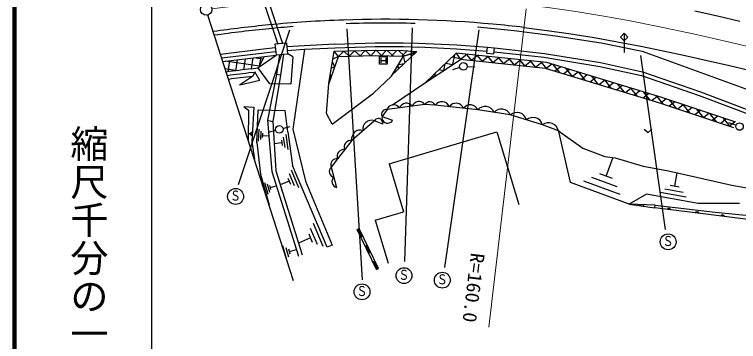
# Model space of a CAD drawing. Units: millimetres, scale not verified. Extents: x 40000 to 680000, y 20000 to 380000.
# Drawn here: x 40000 to 135106, y 262491 to 305504 of the extents above; entities that cross this region are included whole.
import ezdxf
from ezdxf.enums import TextEntityAlignment as Align

# ---------------------------------------------------------------- set-up
doc = ezdxf.new("R2010")
doc.units = ezdxf.units.MM
doc.header["$LTSCALE"] = 1000
doc.linetypes.add('CHAIN', pattern=[18.5, 12, -1.5, 3.5, -1.5])
for name, color, linetype, lineweight in [('M-BGD', 7, 'Continuous', 25), ('M-BMK', 2, 'CHAIN', 13), ('M-BMK-OTRS', 5, 'Continuous', 25), ('M-BMK-SRVR', 3, 'Continuous', 25), ('M-STR-HTXT', 7, 'Continuous', 13), ('M-STR-STRC', 7, 'Continuous', 25), ('M-TTL', 2, 'Continuous', 140), ('M-TTL-BAND', 7, 'Continuous', 25)]:
    doc.layers.add(name, color=color, linetype=linetype, lineweight=lineweight)
doc.styles.add('@ＭＳ ゴシック', font='')
doc.styles.add('ＭＳ ゴシック', font='')
doc.styles.get('@ＭＳ ゴシック').set_extended_font_data('@MS Gothic')
doc.styles.get('ＭＳ ゴシック').set_extended_font_data('MS Gothic')

# ---------------------------------------------------------------- blocks, each defined once
blk = doc.blocks.new('BUHIN212')
at = {"color": 7, "linetype": 'Continuous', "lineweight": 25}
blk.add_lwpolyline([(197, 154), (216, 97), (223, 40), (220, -33), (195, -90), (159, -140), (98, -188), (41, -211), (-20, -221), (-93, -208), (-146, -188), (-197, -154)], dxfattribs=at)
blk = doc.blocks.new('BUHIN213')
at = {"color": 7, "linetype": 'Continuous', "lineweight": 25}
blk.add_lwpolyline([(197, 154), (217, 96), (223, 39), (219, -33), (194, -91), (159, -141), (98, -188), (41, -211), (-21, -221), (-93, -208), (-147, -187), (-197, -154)], dxfattribs=at)
blk = doc.blocks.new('BUHIN221')
at = {"color": 7, "linetype": 'Continuous', "lineweight": 25}
blk.add_lwpolyline([(521, 187), (-167, 166), (-184, -522)], dxfattribs=at)
blk = doc.blocks.new('BUHIN223')
at = {"color": 7, "linetype": 'Continuous', "lineweight": 25}
blk.add_circle((0, 0), 498, dxfattribs=at)
blk = doc.blocks.new('BUHIN232')
at = {"color": 3, "linetype": 'Continuous', "lineweight": 25}
blk.add_circle((0, 0), 746, dxfattribs=at)

msp = doc.modelspace()

# ---------------------------------------------------------------- hatches: boundary and pattern name
at = {"layer": 'M-BGD'}
for points in [[(85519, 276172), (85010, 277226), (85280, 277357), (85790, 276302)], [(86538, 274063), (86029, 275118), (86299, 275248), (86808, 274194)], [(87556, 271955), (87047, 273009), (87317, 273139), (87826, 272085)]]:
    msp.add_hatch(color=256, dxfattribs=at).paths.add_polyline_path(points)

# ---------------------------------------------------------------- linework, layer by layer
for p, q in [((68638, 319604), (74583, 301618)), ((69231, 319720), (75199, 301666)), ((129378, 305969), (132329, 305310)), ((132329, 305310), (135271, 304630)), ((100811, 303888), (105627, 303389)), ((105627, 303389), (111074, 302675)), ((106913, 303800), (109992, 303409)), ((109992, 303409), (113069, 302961)), ((111074, 302675), (117079, 301757)), ((113069, 302961), (116142, 302461)), ((116142, 302461), (119212, 301915)), ((75787, 301711), (74181, 301587)), ((74181, 301587), (74363, 300197)), ((75895, 300316), (75787, 301711)), ((78068, 301423), (82088, 301622)), ((82101, 301619), (87363, 301795)), ((87363, 301795), (91063, 301774)), ((91063, 301774), (93091, 301737)), ((93091, 301737), (98120, 301499)), ((98120, 301499), (102152, 301196)), ((117079, 301757), (122457, 300663)), ((119212, 301915), (122279, 301326)), ((67067, 300290), (72726, 300969)), ((72728, 300969), (74238, 301150)), ((72788, 300472), (74303, 300654)), ((75820, 301283), (78068, 301423)), ((75859, 300785), (78096, 300924)), ((78109, 300929), (76559, 290425)), ((78096, 300924), (82113, 301123)), ((81308, 296427), (82004, 300657)), ((82004, 300657), (87377, 300795)), ((82564, 299970), (82006, 300656)), ((82117, 301119), (87370, 301295)), ((83247, 300689), (82564, 299970)), ((83259, 300690), (83978, 300007)), ((84661, 300726), (83978, 300007)), ((84673, 300726), (85392, 300043)), ((86074, 300762), (85392, 300043)), ((86087, 300762), (86805, 300080)), ((87484, 300795), (86805, 300080)), ((87370, 301295), (91060, 301274)), ((87377, 300795), (91057, 300774)), ((87505, 300795), (88260, 300078)), ((88855, 300787), (88184, 300080)), ((88967, 300786), (89742, 300050)), ((92859, 300643), (89488, 297420)), ((90227, 300779), (89538, 300054)), ((90428, 300778), (91192, 300052)), ((91566, 300737), (90893, 300028)), ((91057, 300774), (92859, 300643)), ((91060, 301274), (93098, 301224)), ((91112, 300024), (92859, 300643)), ((91953, 300709), (92250, 300427)), ((93066, 301238), (98083, 301000)), ((98083, 301000), (102095, 300699)), ((102064, 300426), (102155, 301221)), ((102155, 301221), (103060, 301117)), ((102968, 300322), (103060, 301117)), ((103000, 300600), (109577, 299881)), ((103058, 301097), (109631, 300378)), ((122279, 301326), (125187, 300732)), ((122457, 300663), (141088, 293910)), ((125187, 300732), (128093, 300108)), ((67222, 299805), (72786, 300472)), ((67378, 299320), (72845, 299976)), ((70114, 298224), (70325, 299674)), ((71144, 298356), (71354, 299797)), ((72651, 299635), (71458, 299809)), ((71948, 298500), (74395, 300161)), ((72203, 298690), (72810, 299971)), ((72203, 298690), (72383, 299920)), ((72847, 299976), (74395, 300161)), ((74363, 300197), (75895, 300316)), ((74811, 300232), (74435, 297587)), ((75322, 300271), (74930, 297517)), ((76549, 299913), (75927, 300333)), ((76549, 299913), (76310, 296325)), ((81314, 296463), (82564, 299970)), ((82564, 299970), (81835, 299623)), ((82564, 299970), (87386, 300095)), ((87386, 300095), (91112, 300024)), ((88143, 299782), (88143, 299157)), ((88768, 299781), (88768, 299156)), ((89504, 297408), (91112, 300024)), ((92579, 300373), (91112, 300024)), ((91319, 299158), (91112, 300024)), ((92155, 299964), (92060, 300360)), ((94004, 296566), (98008, 300394)), ((94008, 296564), (98604, 299603)), ((97523, 299930), (98509, 299729)), ((97813, 300207), (97547, 298904)), ((109929, 299188), (98008, 300394)), ((98008, 300394), (98604, 299603)), ((99410, 300252), (98604, 299603)), ((109770, 298400), (98604, 299603)), ((99361, 300257), (100010, 299451)), ((100826, 300109), (100010, 299451)), ((100759, 300116), (101416, 299300)), ((102242, 299966), (101416, 299300)), ((102064, 300426), (102968, 300322)), ((102157, 299974), (102822, 299149)), ((103658, 299823), (102822, 299149)), ((103555, 299833), (104228, 298997)), ((105075, 299679), (104228, 298997)), ((104953, 299692), (105634, 298846)), ((109550, 299885), (116897, 298677)), ((109631, 300378), (116992, 299168)), ((128093, 300108), (130998, 299459)), ((72203, 298690), (67656, 299354)), ((68054, 297961), (68268, 299427)), ((69084, 298093), (69297, 299550)), ((82091, 298637), (81637, 298421)), ((82091, 298637), (81780, 299291)), ((88143, 299469), (88768, 299469)), ((91163, 299008), (90371, 298819)), ((90483, 298352), (90371, 298819)), ((96544, 298993), (96367, 298124)), ((96644, 299088), (97547, 298904)), ((99468, 298645), (100467, 298598)), ((106491, 299536), (105634, 298846)), ((106351, 299550), (107040, 298694)), ((107907, 299393), (107040, 298694)), ((107749, 299409), (108446, 298543)), ((109323, 299250), (108446, 298543)), ((109147, 299267), (109870, 298370)), ((110591, 298987), (109838, 298380)), ((125035, 294594), (109929, 299188)), ((110678, 298961), (111570, 297853)), ((111748, 298635), (110995, 298028)), ((116897, 298677), (122362, 297463)), ((116992, 299168), (122498, 297945)), ((130998, 299459), (133902, 298788)), ((133902, 298788), (136484, 298177)), ((69238, 298112), (67695, 298338)), ((71133, 298354), (71948, 298500)), ((71191, 297857), (71558, 297916)), ((71558, 297916), (71249, 297360)), ((72230, 296832), (71574, 297945)), ((73539, 296388), (71987, 298527)), ((95276, 297779), (95187, 297344)), ((95765, 298247), (96367, 298124)), ((98490, 298526), (97531, 298240)), ((124792, 293831), (109770, 298400)), ((112906, 298283), (112152, 297676)), ((112379, 298443), (113271, 297336)), ((114063, 297931), (113309, 297324)), ((114080, 297926), (114972, 296818)), ((122498, 297945), (130111, 295328)), ((71248, 297360), (69579, 296197)), ((72230, 296832), (69580, 296199)), ((74435, 297587), (73240, 291584)), ((74930, 297517), (73916, 291434)), ((74930, 297517), (74435, 297587)), ((81619, 297304), (81438, 297218)), ((81619, 297304), (81495, 297564)), ((87160, 295165), (89504, 297408)), ((89747, 297642), (89631, 297614)), ((89647, 297546), (89631, 297614)), ((94887, 297406), (95187, 297344)), ((115220, 297579), (114466, 296972)), ((116377, 297227), (115623, 296620)), ((115781, 297409), (116673, 296301)), ((117534, 296875), (116781, 296268)), ((117482, 296891), (118374, 295784)), ((122362, 297463), (129940, 294858)), ((76310, 296325), (73539, 296388)), ((81005, 292499), (81308, 296427)), ((89676, 293622), (94004, 296566)), ((118691, 296523), (117938, 295916)), ((119848, 296171), (119095, 295564)), ((119183, 296374), (120075, 295266)), ((121005, 295819), (120252, 295212)), ((120883, 295856), (121776, 294749)), ((81727, 291086), (87160, 295165)), ((122163, 295467), (121409, 294860)), ((123320, 295115), (122566, 294508)), ((122584, 295339), (123477, 294232)), ((129940, 294858), (145253, 289004)), ((130111, 295328), (145433, 289471)), ((124477, 294763), (123723, 294157)), ((124285, 294822), (125191, 293698)), ((125618, 294399), (124878, 293803)), ((134752, 291341), (125035, 294594)), ((126744, 294022), (126004, 293426)), ((126018, 294265), (126949, 293110)), ((70108, 293404), (71422, 293295)), ((70108, 293404), (70727, 292903)), ((71422, 293295), (71179, 288754)), ((71824, 288654), (72002, 292982)), ((72002, 292982), (75543, 292879)), ((88939, 293016), (88278, 292087)), ((93892, 293661), (88939, 293016)), ((95263, 293574), (93892, 293661)), ((100847, 292954), (95263, 293574)), ((105132, 292307), (100847, 292954)), ((134510, 290579), (124792, 293831)), ((127870, 293645), (127130, 293049)), ((127776, 293676), (128707, 292521)), ((128996, 293268), (128257, 292672)), ((129535, 293088), (130465, 291933)), ((70727, 292903), (70695, 289010)), ((75910, 290066), (75543, 292879)), ((81730, 291081), (81005, 292499)), ((88278, 292087), (89670, 291587)), ((109360, 290994), (105132, 292307)), ((130122, 292891), (129383, 292295)), ((131249, 292514), (130509, 291918)), ((131293, 292499), (132223, 291344)), ((132375, 292137), (131635, 291541)), ((73240, 291584), (73916, 291434)), ((73240, 291584), (73816, 284866)), ((73916, 291434), (74311, 284957)), ((87282, 291518), (84316, 288915)), ((88397, 291089), (87282, 291518)), ((133501, 291760), (132761, 291164)), ((133051, 291911), (133981, 290756)), ((134764, 290935), (133822, 291268)), ((134627, 291383), (133887, 290787)), ((72054, 288823), (72120, 290413)), ((72377, 290155), (72332, 289056)), ((74292, 290251), (73327, 289989)), ((75258, 290508), (76226, 290759)), ((76559, 290425), (78237, 283600)), ((89230, 285854), (103372, 290081)), ((103372, 290081), (106233, 280511)), ((111458, 290211), (109360, 290994)), ((111458, 290211), (114646, 287921)), ((111523, 290123), (111458, 290211)), ((113019, 283390), (111523, 290123)), ((70978, 289808), (70718, 289822)), ((70983, 289895), (70973, 289721)), ((71047, 289633), (71066, 289976)), ((71153, 290048), (71127, 289551)), ((72595, 289317), (72618, 289877)), ((72607, 289597), (73438, 289563)), ((75538, 287993), (75355, 289356)), ((75647, 289703), (75911, 287730)), ((75910, 290066), (76511, 285642)), ((71179, 288754), (71512, 286467)), ((71824, 288654), (72307, 284500)), ((75134, 288630), (74104, 288492)), ((75088, 288977), (75181, 288283)), ((84316, 288915), (82440, 286524)), ((114646, 287921), (117535, 286816)), ((82440, 286524), (81603, 285425)), ((117535, 286816), (118922, 286633)), ((117726, 284257), (118636, 286748)), ((118922, 286633), (122588, 285546)), ((81078, 274914), (76511, 285642)), ((81603, 285425), (82308, 282769)), ((89230, 285854), (91115, 279547)), ((122588, 285546), (125888, 284957)), ((72307, 284500), (73440, 280473)), ((73816, 284866), (77321, 273731)), ((74311, 284957), (77798, 273881)), ((76787, 282958), (76114, 284540)), ((76349, 285054), (77324, 282766)), ((118564, 283950), (116888, 284563)), ((125888, 284957), (134213, 283065)), ((126725, 282905), (127048, 284696)), ((76089, 283592), (74893, 283083)), ((75918, 283994), (76260, 283189)), ((78237, 283600), (81713, 275172)), ((119541, 281829), (114774, 283570)), ((115810, 284101), (119103, 282899)), ((73317, 281848), (72886, 283380)), ((73211, 283214), (73509, 282155)), ((73678, 282486), (73526, 283025)), ((73602, 282755), (74403, 282980)), ((120723, 280576), (113019, 283390)), ((125447, 282576), (127815, 282148)), ((127328, 282797), (126122, 283014)), ((134213, 283065), (138717, 282257)), ((122999, 281873), (120723, 280576)), ((129809, 280645), (122999, 281873)), ((128236, 281477), (124809, 282095)), ((124179, 280432), (120723, 280576)), ((120723, 280576), (124095, 280057)), ((135251, 280662), (129809, 280645)), ((131511, 279137), (124095, 280057)), ((124102, 280061), (124179, 280432)), ((124179, 280432), (132058, 279512)), ((87381, 278448), (91121, 279566)), ((137474, 278379), (131511, 279137)), ((132058, 279512), (140587, 278646)), ((79212, 278038), (80499, 275017)), ((87381, 278448), (89067, 272810)), ((79790, 275271), (78901, 277358)), ((85010, 277226), (85280, 277357)), ((87556, 271955), (85010, 277226)), ((87826, 272085), (85280, 277357)), ((78869, 276107), (77290, 275435)), ((78643, 276638), (79095, 275576)), ((75771, 273244), (75259, 275064)), ((75645, 274866), (75999, 273609)), ((81713, 275172), (81078, 274914)), ((76200, 274001), (76019, 274641)), ((76110, 274321), (77061, 274589)), ((87556, 271955), (87826, 272085))]:
    msp.add_line(p, q, dxfattribs=at)
msp.add_lwpolyline([(87956, 298969), (87956, 299969), (88956, 299969), (88956, 298969)], close=True, dxfattribs=at)
for points in [[(88278, 292087), (88273, 291908), (88308, 291742), (88388, 291540), (88511, 291402), (88656, 291291), (88872, 291213), (89054, 291207), (89237, 291235), (89428, 291340), (89557, 291447), (89670, 291587)], [(88397, 291089), (88405, 291233), (88380, 291368), (88318, 291532), (88222, 291646), (88107, 291739), (87934, 291805), (87787, 291814), (87638, 291794), (87482, 291713), (87376, 291629), (87282, 291518)], [(122166, 280357), (122194, 280410), (122231, 280454), (122286, 280501), (122345, 280523), (122406, 280531), (122482, 280519), (122538, 280493), (122588, 280455), (122628, 280394), (122650, 280341), (122660, 280281)]]:
    msp.add_lwpolyline(points, dxfattribs=at)
for centre, radius, start, end in [((88631, 147867), 157001, 91.97702, 95.558), ((88631, 147867), 157001, 84.81505, 91.97702), ((88631, 147867), 156501, 88.53361, 91.84809), ((88631, 147867), 157001, 95.558, 98.24498), ((88631, 147867), 156501, 95.558, 98.21407), ((88631, 147867), 156501, 94.40756, 95.558), ((88631, 147867), 157001, 83.31308, 84.81505), ((88631, 147867), 151501, 96.6323, 97.8935), ((88631, 147867), 151001, 96.6323, 97.86027), ((88631, 147867), 150501, 96.6323, 97.82681), ((93124, 293113), 944, 35.49975, 159.35476), ((94554, 293252), 778, 24.4389, 148.29394), ((96139, 292975), 1061, 21.7395, 145.59451), ((88856, 292375), 646, 82.65328, 206.50828), ((89822, 292683), 944, 35.49975, 159.35476), ((91473, 292898), 944, 35.49975, 159.35476), ((98000, 292768), 1061, 21.7395, 145.59451), ((99861, 292561), 1061, 21.7395, 145.59451), ((101817, 292122), 1278, 23.44845, 139.35824), ((103959, 291798), 1278, 23.44845, 139.35824), ((105975, 291290), 1321, 15.82, 129.67376), ((86888, 290472), 1118, 69.3388, 193.19378), ((108089, 290634), 1321, 15.82, 129.67376), ((110148, 289905), 1344, 13.15249, 125.90753), ((85405, 289171), 1118, 69.3388, 193.19378), ((111467, 290149), 62, 334.5187, 98.37371), ((84166, 288067), 861, 79.95913, 203.81416), ((83228, 286872), 861, 79.95913, 203.81416), ((82315, 285752), 783, 80.78191, 204.63691), ((82134, 284855), 779, 132.93044, 256.78544), ((82486, 283527), 779, 132.93044, 256.78544)]:
    msp.add_arc(centre, radius, start, end, dxfattribs=at)
at = {"layer": 'M-BMK'}
msp.add_lwpolyline([(65929, 306238), (69827, 306733), (73742, 307169), (76600, 307419), (79474, 307610), (82571, 307753), (85681, 307836), (88823, 307861), (91965, 307826), (95095, 307730), (98223, 307575), (101276, 307365), (104333, 307094), (107341, 306769), (110356, 306383), (113758, 305885), (117152, 305328), (120861, 304656), (124559, 303924), (129155, 302944), (133749, 301904), (138599, 300754)], dxfattribs=at)
at = {"layer": 'M-BMK-OTRS'}
msp.add_line((76655, 270478), (65415, 305427), dxfattribs=at)
at = {"layer": 'M-STR-HTXT'}
msp.add_line((107198, 306233), (102291, 264376), dxfattribs=at)
at = {"layer": 'M-STR-STRC'}
for p, q in [((69418, 283121), (76167, 303487)), ((83664, 303611), (85660, 270624)), ((91283, 272998), (92285, 303736)), ((96531, 272248), (101032, 303485)), ((125520, 277244), (122273, 300110))]:
    msp.add_line(p, q, dxfattribs=at)
msp.add_lwpolyline([(120081, 303023), (119600, 302535), (120081, 302023), (120562, 302535), (120081, 303023), (120081, 300523)], dxfattribs=at)
for centre in [(69046, 281572), (125869, 275602), (91166, 271156), (96199, 270561), (85654, 269021)]:
    msp.add_circle(centre, 1044, dxfattribs=at)
at = {"layer": 'M-TTL'}
msp.add_line((40000, 380000), (40000, 20000), dxfattribs=at)
at = {"layer": 'M-TTL-BAND'}
msp.add_line((58000, 370000), (58000, 20000), dxfattribs=at)

# ---------------------------------------------------------------- block references
at = {"layer": 'M-BGD', "rotation": 134.82899}
for name, p in [('BUHIN223', (98969, 298669)), ('BUHIN223', (74774, 290382)), ('BUHIN223', (135236, 290768)), ('BUHIN221', (123233, 290199)), ('BUHIN212', (125949, 279827)), ('BUHIN212', (129657, 279367)), ('BUHIN213', (133002, 278948))]:
    msp.add_blockref(name, p, dxfattribs=at)
at = {"layer": 'M-BMK-SRVR', "rotation": 134.82899}
msp.add_blockref('BUHIN232', (65185, 306141), dxfattribs=at)

# ---------------------------------------------------------------- texts
at = {"layer": 'M-STR-HTXT', "style": 'ＭＳ ゴシック', "width": 1.05}
msp.add_text('R=160.0', height=1833, rotation=263.096, dxfattribs=at).set_placement((99411, 274288), align=Align.BOTTOM_LEFT)
at = {"layer": 'M-STR-STRC', "style": 'ＭＳ ゴシック', "width": 0.8}
for p in [(68304, 280626), (125127, 274656), (90424, 270210), (95457, 269614), (84912, 268075)]:
    msp.add_text('Ｓ', height=1320, rotation=359.996, dxfattribs=at).set_placement(p, align=Align.BOTTOM_LEFT)
at = {"layer": 'M-TTL-BAND', "style": '@ＭＳ ゴシック'}
msp.add_text('縮尺千分の一', height=3666, rotation=270, dxfattribs=at).set_placement((49777, 261030), align=Align.MIDDLE_RIGHT)

doc.saveas('drawing.dxf')
